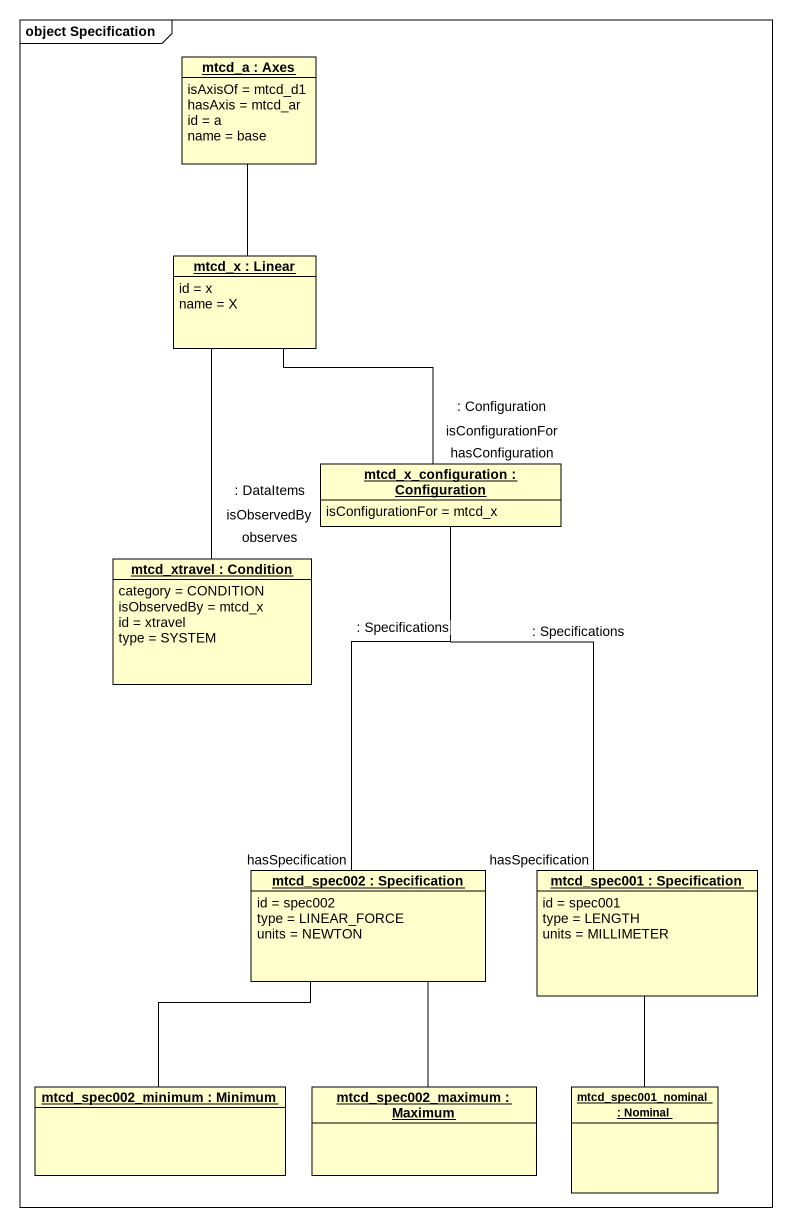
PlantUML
@startuml
mainframe object Specification
hide circle
hide empty members
object "mtcd_a : Axes" as mtcd_a {
  isAxisOf = mtcd_d1
  hasAxis = mtcd_ar
  id = a
  name = base
}
object "mtcd_x : Linear" as mtcd_x {
  id = x
  name = X
}
object "mtcd_x_configuration : Configuration" as mtcd_x_configuration {
  isConfigurationFor = mtcd_x
}
object "mtcd_xtravel : Condition" as mtcd_xtravel {
  category = CONDITION
  isObservedBy = mtcd_x
  id = xtravel
  type = SYSTEM
}
object "mtcd_spec002 : Specification" as mtcd_spec002 {
  id = spec002
  type = LINEAR_FORCE
  units = NEWTON
}
object "mtcd_spec001 : Specification" as mtcd_spec001 {
  id = spec001
  type = LENGTH
  units = MILLIMETER
}
object "mtcd_spec002_minimum : Minimum" as mtcd_spec002_minimum
object "mtcd_spec002_maximum : Maximum" as mtcd_spec002_maximum
object "mtcd_spec001_nominal : Nominal" as mtcd_spec001_nominal
mtcd_a -- mtcd_x
mtcd_x -- mtcd_x_configuration : : Configuration\nisConfigurationFor\nhasConfiguration
mtcd_x -- mtcd_xtravel : : DataItems\nisObservedBy\nobserves
mtcd_x_configuration -- mtcd_spec002 : : Specifications\nhasSpecification
mtcd_x_configuration -- mtcd_spec001 : : Specifications\nhasSpecification
mtcd_spec002 -- mtcd_spec002_minimum
mtcd_spec002 -- mtcd_spec002_maximum
mtcd_spec001 -- mtcd_spec001_nominal
@enduml
